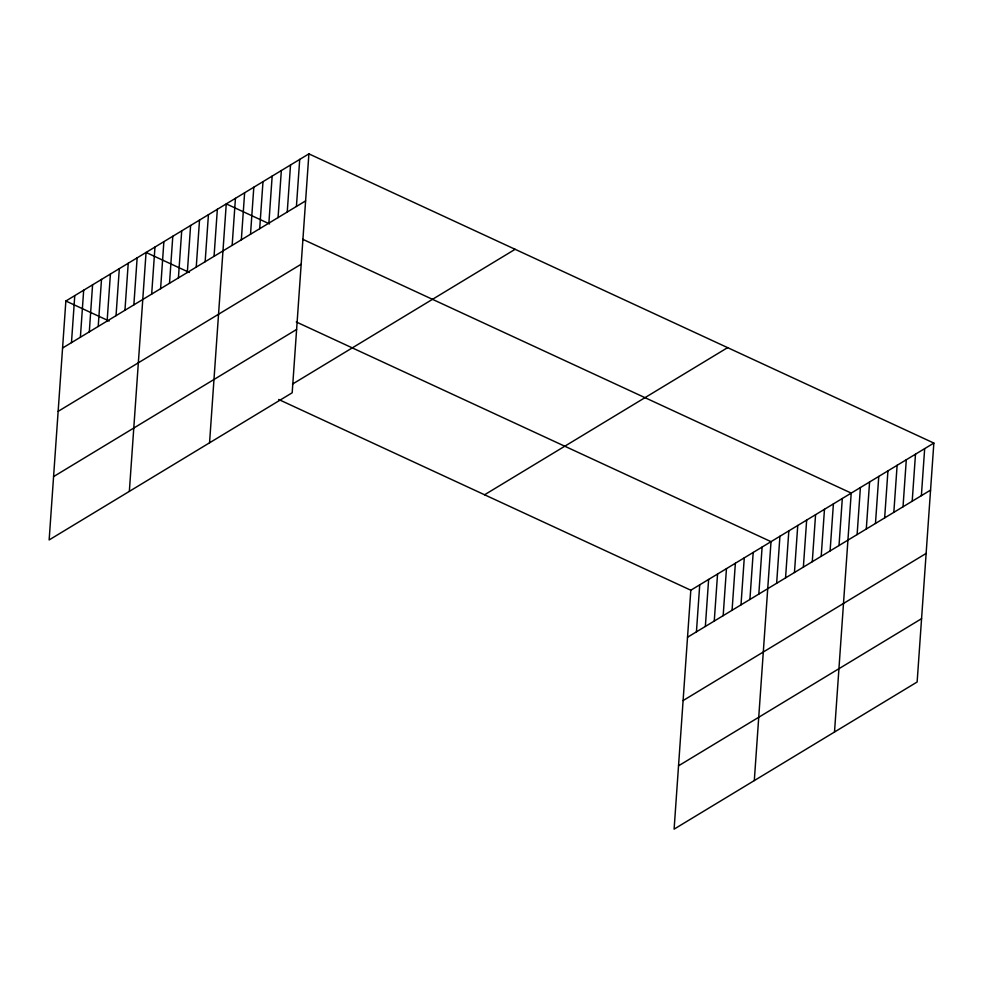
<?xml version="1.0" encoding="UTF-8"?>
<svg xmlns="http://www.w3.org/2000/svg" width="983" height="983" viewBox="0 0 983 983"><rect width="100%" height="100%" fill="white"/><g stroke="black" fill="none" stroke-linecap="round" stroke-linejoin="round"><path stroke-width="1.47" d="M308.895 153.864L65.861 301.007L49.15 539.925L292.184 392.782L308.895 153.864L933.85 443.075L917.139 681.993L674.105 829.136L690.816 590.218L933.85 443.075M71.476 342.637L74.769 295.613M80.385 337.243L83.678 290.206M89.306 331.849L92.586 284.812M98.214 326.454L101.507 279.418M107.122 321.06L110.415 274.024M116.031 315.666L119.324 268.629M124.952 310.272L128.232 263.235M133.86 304.877L137.153 257.841M129.351 491.365L146.062 252.447L189.338 272.475M151.677 294.089L154.97 247.052M160.598 288.695L163.878 241.658M169.506 283.288L172.799 236.264M178.414 277.894L181.708 230.87M187.323 272.5L190.616 225.476M196.244 267.106L199.524 220.081M205.152 261.711L208.433 214.675M214.061 256.317L217.354 209.281M209.551 442.817L226.262 203.886L269.551 223.915M232.148 245.369L235.441 198.333M241.339 239.803L244.62 192.779M250.518 234.249L253.811 187.212M259.696 228.695L262.989 181.658M268.875 223.129L272.168 176.092M278.066 217.575L281.347 170.538M287.245 212.009L290.526 164.984M296.424 206.455L299.717 159.418M696.431 631.848L699.724 584.824M705.352 626.454L708.632 579.417M714.26 621.059L717.553 574.023M723.169 615.665L726.462 568.629M732.077 610.271L735.37 563.234M740.998 604.877L744.278 557.84M749.906 599.483L753.199 552.446M758.815 594.088L762.108 547.052M754.305 780.576L771.016 541.658L296.276 321.969M776.644 583.3L779.924 536.263M785.552 577.906L788.833 530.869M794.461 572.499L797.754 525.475M803.369 567.105L806.662 520.081M812.277 561.711L815.571 514.687M821.198 556.317L824.479 509.292M830.107 550.922L833.4 503.886M839.015 545.528L842.308 498.492M834.506 732.028L851.217 493.097L302.641 239.238M857.115 534.58L860.395 487.543M866.293 529.014L869.586 481.989M875.472 523.46L878.765 476.423M884.651 517.906L887.944 470.869M893.83 512.34L897.123 465.303M903.021 506.786L906.301 459.749M912.199 501.219L915.492 454.195M921.378 495.665L924.671 448.629M62.568 348.031L305.602 200.901M58.144 411.361L301.179 264.218M53.574 476.608L296.608 329.465M292.467 384.107L515.129 249.301M484.582 494.768L727.617 347.638M687.522 637.242L930.557 490.112M683.099 700.572L926.133 553.429M678.54 765.818L921.575 618.676M65.861 301.007L109.138 321.036M278.656 399.479L690.816 590.218"/></g></svg>
